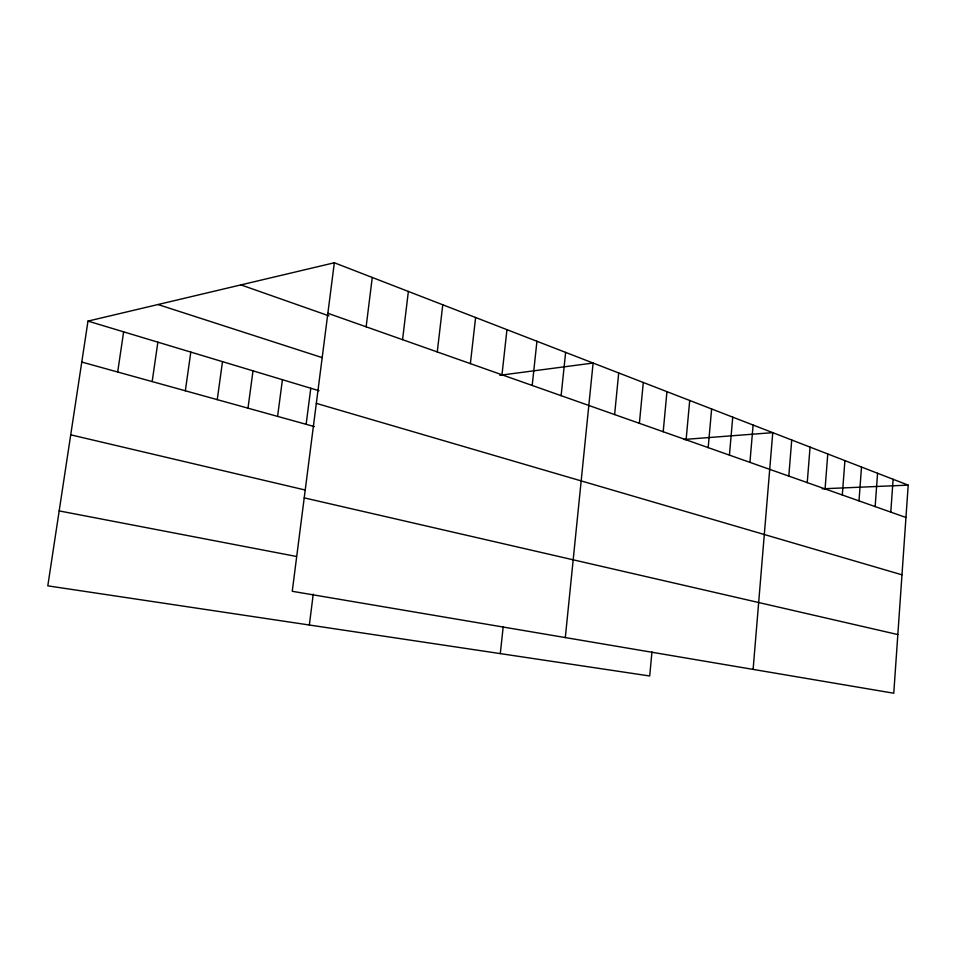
<?xml version="1.0" encoding="UTF-8"?>
<svg xmlns="http://www.w3.org/2000/svg" width="956" height="956" viewBox="0 0 956 956"><rect width="100%" height="100%" fill="white"/><g stroke="black" fill="none" stroke-linecap="round" stroke-linejoin="round"><path stroke-width="1.43" d="M908.2 485.134L893.764 693.231L292.249 591.298L334.337 262.769L908.2 485.134L822.16 488.815M890.789 512.117L893.119 479.291M875.146 506.596L877.56 473.268M859.002 500.884L861.499 467.042M842.308 494.993L844.913 460.613M825.076 488.91L827.777 453.981M807.246 482.613L810.055 447.109M788.808 476.1L791.723 440.011M753.113 669.391L772.759 432.65L683.91 439.473M749.934 462.369L753.101 425.038M729.44 455.128L732.738 417.151M708.181 447.623L711.623 408.965M686.109 439.82L689.706 400.468M651.944 651.944L649.71 675.988L47.8 585.849L87.988 321.108L334.337 262.769M663.201 431.73L666.953 391.661M639.385 423.317L643.304 382.496M614.612 414.569L618.711 372.96M565.307 637.568L593.114 363.041L499.821 375.29M561.124 395.676L565.629 352.394M500.299 653.617L503.215 626.538M532.205 385.459L536.937 341.268M501.984 374.788L506.955 329.653M470.376 363.627L475.598 317.512M437.262 351.928L442.771 304.785M402.56 339.679L408.367 291.449M366.136 326.809L372.266 277.467M309.35 625.021L313.245 594.13M306.135 424.309L310.784 388.255M277.587 416.386L282.426 379.711M247.986 408.164L253.005 370.844M217.251 399.644L222.497 361.643M185.345 390.789L190.806 352.095M152.171 381.575L157.871 342.176M117.684 372.004L123.623 331.851M59.176 510.91L296.336 556.44M304.223 497.873L897.839 634.569M70.72 434.825L304.856 489.938M81.774 362.049L314.405 426.603M316.328 403.372L901.974 574.819M87.988 321.108L318.993 390.729M158.003 304.534L322.112 357.592M240.912 284.888L328.936 315.85M327.872 313.293L905.953 517.471"/></g></svg>
